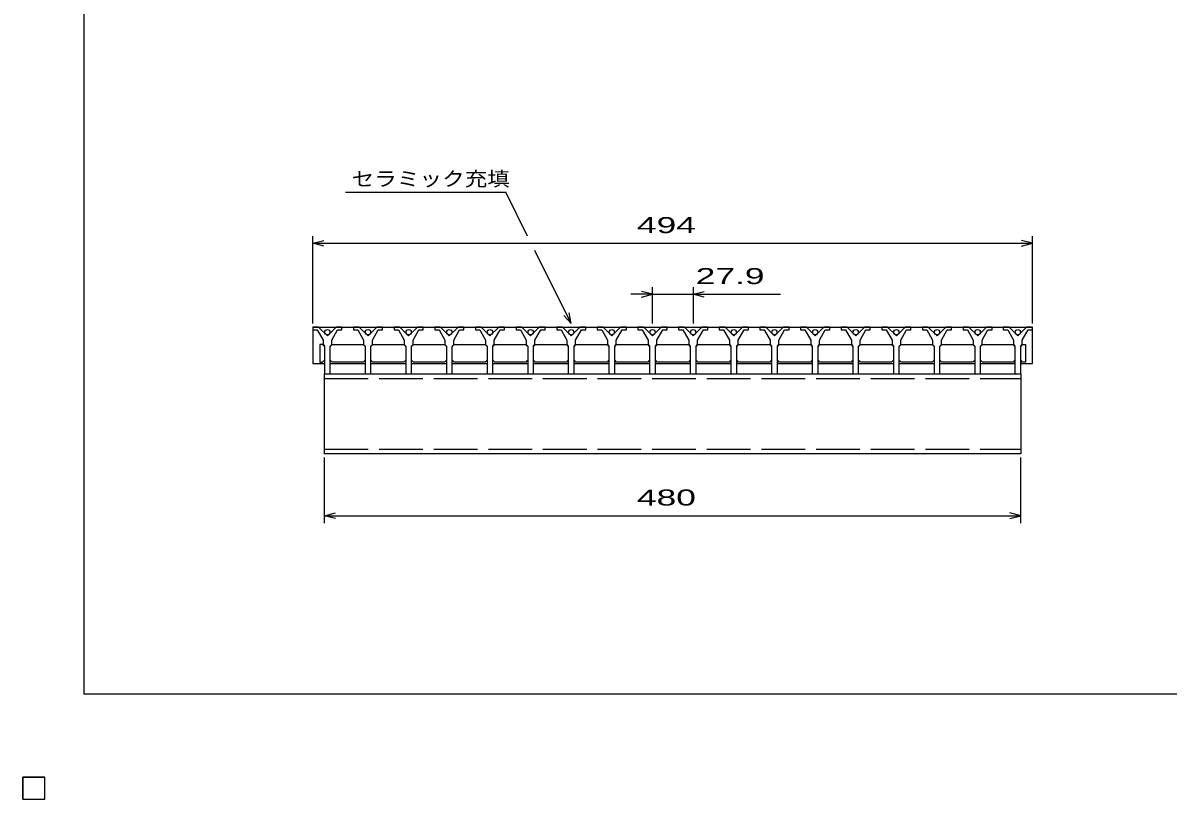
# Model space of a CAD drawing. Units: millimetres, scale not verified. Extents: x -910 to 862, y -642 to 530.
# Drawn here: x -910 to -124, y -642 to -110 of the extents above; entities that cross this region are included whole.
import ezdxf
from ezdxf.enums import TextEntityAlignment as Align

# ---------------------------------------------------------------- set-up
doc = ezdxf.new("R2010")
doc.units = ezdxf.units.MM
doc.header["$LTSCALE"] = 5
doc.linetypes.add('DASHED', pattern=[7.5, 6, -1.5])
for name, color, linetype, lineweight in [('0_2', 150, 'Continuous', 25), ('16', 3, 'Continuous', 25), ('22', 2, 'Continuous', 25)]:
    doc.layers.add(name, color=color, linetype=linetype, lineweight=lineweight)
doc.styles.add('ベクトル', font='')
doc.styles.get('ベクトル').set_extended_font_data('ベクトル')

msp = doc.modelspace()

# ---------------------------------------------------------------- linework, layer by layer
at = {"layer": '0_2'}
for p, q in [((-868, -570.5), (-868, 529.5)), ((862, -570.5), (-868, -570.5))]:
    msp.add_line(p, q, dxfattribs=at)
at = {"layer": '16'}
for p, q in [((-711, -318.5), (-711, -320.5)), ((-707, -318.5), (-711, -318.5)), ((-711, -318.5), (-217, -318.5)), ((-711, -318.5), (-711, -343.5)), ((-711, -320.5), (-708, -320.5)), ((-708, -320.5), (-704, -327.5)), ((-701, -324.5), (-707, -318.5)), ((-695, -318.5), (-701, -324.5)), ((-698, -327.5), (-694, -320.5)), ((-691, -318.5), (-695, -318.5)), ((-694, -320.5), (-691, -320.5)), ((-691, -320.5), (-691, -318.5)), ((-683.1, -318.5), (-683.1, -320.5)), ((-679.1, -318.5), (-683.1, -318.5)), ((-683.1, -320.5), (-680.1, -320.5)), ((-680.1, -320.5), (-676.1, -327.5)), ((-673.1, -324.5), (-679.1, -318.5)), ((-667.1, -318.5), (-673.1, -324.5)), ((-670.1, -327.5), (-666.1, -320.5)), ((-663.1, -318.5), (-667.1, -318.5)), ((-666.1, -320.5), (-663.1, -320.5)), ((-663.1, -320.5), (-663.1, -318.5)), ((-655.2, -318.5), (-655.2, -320.5)), ((-651.2, -318.5), (-655.2, -318.5)), ((-655.2, -320.5), (-652.2, -320.5)), ((-652.2, -320.5), (-648.2, -327.5)), ((-645.2, -324.5), (-651.2, -318.5)), ((-639.2, -318.5), (-645.2, -324.5)), ((-642.2, -327.5), (-638.2, -320.5)), ((-635.2, -318.5), (-639.2, -318.5)), ((-638.2, -320.5), (-635.2, -320.5)), ((-635.2, -320.5), (-635.2, -318.5)), ((-627.3, -318.5), (-627.3, -320.5)), ((-623.3, -318.5), (-627.3, -318.5)), ((-627.3, -320.5), (-624.3, -320.5)), ((-624.3, -320.5), (-620.3, -327.5)), ((-617.3, -324.5), (-623.3, -318.5)), ((-611.3, -318.5), (-617.3, -324.5)), ((-614.3, -327.5), (-610.3, -320.5)), ((-607.3, -318.5), (-611.3, -318.5)), ((-610.3, -320.5), (-607.3, -320.5)), ((-607.3, -320.5), (-607.3, -318.5)), ((-599.4, -318.5), (-599.4, -320.5)), ((-595.4, -318.5), (-599.4, -318.5)), ((-599.4, -320.5), (-596.4, -320.5)), ((-596.4, -320.5), (-592.4, -327.5)), ((-589.4, -324.5), (-595.4, -318.5)), ((-583.4, -318.5), (-589.4, -324.5)), ((-586.4, -327.5), (-582.4, -320.5)), ((-579.4, -318.5), (-583.4, -318.5)), ((-582.4, -320.5), (-579.4, -320.5)), ((-579.4, -320.5), (-579.4, -318.5)), ((-571.5, -318.5), (-571.5, -320.5)), ((-567.5, -318.5), (-571.5, -318.5)), ((-571.5, -320.5), (-568.5, -320.5)), ((-568.5, -320.5), (-564.5, -327.5)), ((-561.5, -324.5), (-567.5, -318.5)), ((-555.5, -318.5), (-561.5, -324.5)), ((-558.5, -327.5), (-554.5, -320.5)), ((-551.5, -318.5), (-555.5, -318.5)), ((-554.5, -320.5), (-551.5, -320.5)), ((-551.5, -320.5), (-551.5, -318.5)), ((-543.6, -318.5), (-543.6, -320.5)), ((-539.6, -318.5), (-543.6, -318.5)), ((-543.6, -320.5), (-540.6, -320.5)), ((-540.6, -320.5), (-536.6, -327.5)), ((-533.6, -324.5), (-539.6, -318.5)), ((-527.6, -318.5), (-533.6, -324.5)), ((-530.6, -327.5), (-526.6, -320.5)), ((-523.6, -318.5), (-527.6, -318.5)), ((-526.6, -320.5), (-523.6, -320.5)), ((-523.6, -320.5), (-523.6, -318.5)), ((-515.7, -318.5), (-515.7, -320.5)), ((-511.7, -318.5), (-515.7, -318.5)), ((-515.7, -320.5), (-512.7, -320.5)), ((-512.7, -320.5), (-508.7, -327.5)), ((-505.7, -324.5), (-511.7, -318.5)), ((-499.7, -318.5), (-505.7, -324.5)), ((-502.7, -327.5), (-498.7, -320.5)), ((-495.7, -318.5), (-499.7, -318.5)), ((-498.7, -320.5), (-495.7, -320.5)), ((-495.7, -320.5), (-495.7, -318.5)), ((-487.8, -318.5), (-487.8, -320.5)), ((-483.8, -318.5), (-487.8, -318.5)), ((-487.8, -320.5), (-484.8, -320.5)), ((-484.8, -320.5), (-480.8, -327.5)), ((-477.8, -324.5), (-483.8, -318.5)), ((-471.8, -318.5), (-477.8, -324.5)), ((-474.8, -327.5), (-470.8, -320.5)), ((-467.8, -318.5), (-471.8, -318.5)), ((-470.8, -320.5), (-467.8, -320.5)), ((-467.8, -320.5), (-467.8, -318.5)), ((-459.9, -318.5), (-459.9, -320.5)), ((-455.9, -318.5), (-459.9, -318.5)), ((-459.9, -320.5), (-456.9, -320.5)), ((-456.9, -320.5), (-452.9, -327.5)), ((-449.9, -324.5), (-455.9, -318.5)), ((-443.9, -318.5), (-449.9, -324.5)), ((-446.9, -327.5), (-442.9, -320.5)), ((-439.9, -318.5), (-443.9, -318.5)), ((-442.9, -320.5), (-439.9, -320.5)), ((-439.9, -320.5), (-439.9, -318.5)), ((-432, -318.5), (-432, -320.5)), ((-428, -318.5), (-432, -318.5)), ((-432, -320.5), (-429, -320.5)), ((-429, -320.5), (-425, -327.5)), ((-422, -324.5), (-428, -318.5)), ((-416, -318.5), (-422, -324.5)), ((-419, -327.5), (-415, -320.5)), ((-412, -318.5), (-416, -318.5)), ((-415, -320.5), (-412, -320.5)), ((-412, -320.5), (-412, -318.5)), ((-404.1, -318.5), (-404.1, -320.5)), ((-400.1, -318.5), (-404.1, -318.5)), ((-404.1, -320.5), (-401.1, -320.5)), ((-401.1, -320.5), (-397.1, -327.5)), ((-394.1, -324.5), (-400.1, -318.5)), ((-388.1, -318.5), (-394.1, -324.5)), ((-391.1, -327.5), (-387.1, -320.5)), ((-384.1, -318.5), (-388.1, -318.5)), ((-387.1, -320.5), (-384.1, -320.5)), ((-384.1, -320.5), (-384.1, -318.5)), ((-376.2, -318.5), (-376.2, -320.5)), ((-372.2, -318.5), (-376.2, -318.5)), ((-376.2, -320.5), (-373.2, -320.5)), ((-373.2, -320.5), (-369.2, -327.5)), ((-366.2, -324.5), (-372.2, -318.5)), ((-360.2, -318.5), (-366.2, -324.5)), ((-363.2, -327.5), (-359.2, -320.5)), ((-356.2, -318.5), (-360.2, -318.5)), ((-359.2, -320.5), (-356.2, -320.5)), ((-356.2, -320.5), (-356.2, -318.5)), ((-348.3, -318.5), (-348.3, -320.5)), ((-344.3, -318.5), (-348.3, -318.5)), ((-348.3, -320.5), (-345.3, -320.5)), ((-345.3, -320.5), (-341.3, -327.5)), ((-338.3, -324.5), (-344.3, -318.5)), ((-332.3, -318.5), (-338.3, -324.5)), ((-335.3, -327.5), (-331.3, -320.5)), ((-328.3, -318.5), (-332.3, -318.5)), ((-331.3, -320.5), (-328.3, -320.5)), ((-328.3, -320.5), (-328.3, -318.5)), ((-320.4, -318.5), (-320.4, -320.5)), ((-316.4, -318.5), (-320.4, -318.5)), ((-320.4, -320.5), (-317.4, -320.5)), ((-317.4, -320.5), (-313.4, -327.5)), ((-310.4, -324.5), (-316.4, -318.5)), ((-304.4, -318.5), (-310.4, -324.5)), ((-307.4, -327.5), (-303.4, -320.5)), ((-300.4, -318.5), (-304.4, -318.5)), ((-303.4, -320.5), (-300.4, -320.5)), ((-300.4, -320.5), (-300.4, -318.5)), ((-292.5, -318.5), (-292.5, -320.5)), ((-288.5, -318.5), (-292.5, -318.5)), ((-292.5, -320.5), (-289.5, -320.5)), ((-289.5, -320.5), (-285.5, -327.5)), ((-282.5, -324.5), (-288.5, -318.5)), ((-276.5, -318.5), (-282.5, -324.5)), ((-279.5, -327.5), (-275.5, -320.5)), ((-272.5, -318.5), (-276.5, -318.5)), ((-275.5, -320.5), (-272.5, -320.5)), ((-272.5, -320.5), (-272.5, -318.5)), ((-264.6, -318.5), (-264.6, -320.5)), ((-260.6, -318.5), (-264.6, -318.5)), ((-264.6, -320.5), (-261.6, -320.5)), ((-261.6, -320.5), (-257.6, -327.5)), ((-254.6, -324.5), (-260.6, -318.5)), ((-248.6, -318.5), (-254.6, -324.5)), ((-251.6, -327.5), (-247.6, -320.5)), ((-244.6, -318.5), (-248.6, -318.5)), ((-247.6, -320.5), (-244.6, -320.5)), ((-244.6, -320.5), (-244.6, -318.5)), ((-237, -318.5), (-237, -320.5)), ((-233, -318.5), (-237, -318.5)), ((-237, -320.5), (-234, -320.5)), ((-234, -320.5), (-230, -327.5)), ((-227, -324.5), (-233, -318.5)), ((-221, -318.5), (-227, -324.5)), ((-224, -327.5), (-220, -320.5)), ((-217, -318.5), (-221, -318.5)), ((-220, -320.5), (-217, -320.5)), ((-217, -320.5), (-217, -318.5)), ((-217, -343.5), (-217, -318.5)), ((-704, -327.5), (-704, -330.5)), ((-698, -330.5), (-698, -327.5)), ((-676.1, -327.5), (-676.1, -330.5)), ((-670.1, -330.5), (-670.1, -327.5)), ((-648.2, -327.5), (-648.2, -330.5)), ((-642.2, -330.5), (-642.2, -327.5)), ((-620.3, -327.5), (-620.3, -330.5)), ((-614.3, -330.5), (-614.3, -327.5)), ((-592.4, -327.5), (-592.4, -330.5)), ((-586.4, -330.5), (-586.4, -327.5)), ((-564.5, -327.5), (-564.5, -330.5)), ((-558.5, -330.5), (-558.5, -327.5)), ((-536.6, -327.5), (-536.6, -330.5)), ((-530.6, -330.5), (-530.6, -327.5)), ((-508.7, -327.5), (-508.7, -330.5)), ((-502.7, -330.5), (-502.7, -327.5)), ((-480.8, -327.5), (-480.8, -330.5)), ((-474.8, -330.5), (-474.8, -327.5)), ((-452.9, -327.5), (-452.9, -330.5)), ((-446.9, -330.5), (-446.9, -327.5)), ((-425, -327.5), (-425, -330.5)), ((-419, -330.5), (-419, -327.5)), ((-397.1, -327.5), (-397.1, -330.5)), ((-391.1, -330.5), (-391.1, -327.5)), ((-369.2, -327.5), (-369.2, -330.5)), ((-363.2, -330.5), (-363.2, -327.5)), ((-341.3, -327.5), (-341.3, -330.5)), ((-335.3, -330.5), (-335.3, -327.5)), ((-313.4, -327.5), (-313.4, -330.5)), ((-307.4, -330.5), (-307.4, -327.5)), ((-285.5, -327.5), (-285.5, -330.5)), ((-279.5, -330.5), (-279.5, -327.5)), ((-257.6, -327.5), (-257.6, -330.5)), ((-251.6, -330.5), (-251.6, -327.5)), ((-230, -327.5), (-230, -330.5)), ((-224, -330.5), (-224, -327.5)), ((-704.25, -330.5), (-706.25, -330.5)), ((-706.25, -330.5), (-706.25, -342.5)), ((-703.25, -331.5), (-704.25, -330.5)), ((-704, -330.5), (-703, -331.5)), ((-703, -331.5), (-703, -350.5)), ((-699, -331.5), (-698, -330.5)), ((-699, -350.5), (-699, -331.5)), ((-698.75, -331.5), (-697.75, -330.5)), ((-697.75, -330.5), (-676.35, -330.5)), ((-676.35, -330.5), (-675.35, -331.5)), ((-676.1, -330.5), (-675.1, -331.5)), ((-675.1, -331.5), (-675.1, -350.5)), ((-671.1, -331.5), (-670.1, -330.5)), ((-671.1, -350.5), (-671.1, -331.5)), ((-670.85, -331.5), (-669.85, -330.5)), ((-669.85, -330.5), (-648.45, -330.5)), ((-648.45, -330.5), (-647.45, -331.5)), ((-648.2, -330.5), (-647.2, -331.5)), ((-647.2, -331.5), (-647.2, -350.5)), ((-643.2, -331.5), (-642.2, -330.5)), ((-643.2, -350.5), (-643.2, -331.5)), ((-642.95, -331.5), (-641.95, -330.5)), ((-641.95, -330.5), (-620.55, -330.5)), ((-620.55, -330.5), (-619.55, -331.5)), ((-620.3, -330.5), (-619.3, -331.5)), ((-619.3, -331.5), (-619.3, -350.5)), ((-615.3, -331.5), (-614.3, -330.5)), ((-615.3, -350.5), (-615.3, -331.5)), ((-615.05, -331.5), (-614.05, -330.5)), ((-614.05, -330.5), (-592.65, -330.5)), ((-592.65, -330.5), (-591.65, -331.5)), ((-592.4, -330.5), (-591.4, -331.5)), ((-591.4, -331.5), (-591.4, -350.5)), ((-587.4, -331.5), (-586.4, -330.5)), ((-587.4, -350.5), (-587.4, -331.5)), ((-587.15, -331.5), (-586.15, -330.5)), ((-586.15, -330.5), (-564.75, -330.5)), ((-564.75, -330.5), (-563.75, -331.5)), ((-564.5, -330.5), (-563.5, -331.5)), ((-563.5, -331.5), (-563.5, -350.5)), ((-559.5, -331.5), (-558.5, -330.5)), ((-559.5, -350.5), (-559.5, -331.5)), ((-559.25, -331.5), (-558.25, -330.5)), ((-558.25, -330.5), (-536.85, -330.5)), ((-536.85, -330.5), (-535.85, -331.5)), ((-536.6, -330.5), (-535.6, -331.5)), ((-535.6, -331.5), (-535.6, -350.5)), ((-531.6, -331.5), (-530.6, -330.5)), ((-531.6, -350.5), (-531.6, -331.5)), ((-531.35, -331.5), (-530.35, -330.5)), ((-530.35, -330.5), (-508.95, -330.5)), ((-508.95, -330.5), (-507.95, -331.5)), ((-508.7, -330.5), (-507.7, -331.5)), ((-507.7, -331.5), (-507.7, -350.5)), ((-503.7, -331.5), (-502.7, -330.5)), ((-503.7, -350.5), (-503.7, -331.5)), ((-503.45, -331.5), (-502.45, -330.5)), ((-502.45, -330.5), (-481.05, -330.5)), ((-481.05, -330.5), (-480.05, -331.5)), ((-480.8, -330.5), (-479.8, -331.5)), ((-479.8, -331.5), (-479.8, -350.5)), ((-475.8, -331.5), (-474.8, -330.5)), ((-475.8, -350.5), (-475.8, -331.5)), ((-475.55, -331.5), (-474.55, -330.5)), ((-474.55, -330.5), (-453.15, -330.5)), ((-453.15, -330.5), (-452.15, -331.5)), ((-452.9, -330.5), (-451.9, -331.5)), ((-451.9, -331.5), (-451.9, -350.5)), ((-447.9, -331.5), (-446.9, -330.5)), ((-447.9, -350.5), (-447.9, -331.5)), ((-447.65, -331.5), (-446.65, -330.5)), ((-446.65, -330.5), (-425.25, -330.5)), ((-425.25, -330.5), (-424.25, -331.5)), ((-425, -330.5), (-424, -331.5)), ((-424, -331.5), (-424, -350.5)), ((-420, -331.5), (-419, -330.5)), ((-420, -350.5), (-420, -331.5)), ((-419.75, -331.5), (-418.75, -330.5)), ((-418.75, -330.5), (-397.35, -330.5)), ((-397.35, -330.5), (-396.35, -331.5)), ((-397.1, -330.5), (-396.1, -331.5)), ((-396.1, -331.5), (-396.1, -350.5)), ((-392.1, -331.5), (-391.1, -330.5)), ((-392.1, -350.5), (-392.1, -331.5)), ((-391.85, -331.5), (-390.85, -330.5)), ((-390.85, -330.5), (-369.45, -330.5)), ((-369.45, -330.5), (-368.45, -331.5)), ((-369.2, -330.5), (-368.2, -331.5)), ((-368.2, -331.5), (-368.2, -350.5)), ((-364.2, -331.5), (-363.2, -330.5)), ((-364.2, -350.5), (-364.2, -331.5)), ((-363.95, -331.5), (-362.95, -330.5)), ((-362.95, -330.5), (-341.55, -330.5)), ((-341.55, -330.5), (-340.55, -331.5)), ((-341.3, -330.5), (-340.3, -331.5)), ((-340.3, -331.5), (-340.3, -350.5)), ((-336.3, -331.5), (-335.3, -330.5)), ((-336.3, -350.5), (-336.3, -331.5)), ((-336.05, -331.5), (-335.05, -330.5)), ((-335.05, -330.5), (-313.65, -330.5)), ((-313.65, -330.5), (-312.65, -331.5)), ((-313.4, -330.5), (-312.4, -331.5)), ((-312.4, -331.5), (-312.4, -350.5)), ((-308.4, -331.5), (-307.4, -330.5)), ((-308.4, -350.5), (-308.4, -331.5)), ((-308.15, -331.5), (-307.15, -330.5)), ((-307.15, -330.5), (-285.75, -330.5)), ((-285.75, -330.5), (-284.75, -331.5)), ((-285.5, -330.5), (-284.5, -331.5)), ((-284.5, -331.5), (-284.5, -350.5)), ((-280.5, -331.5), (-279.5, -330.5)), ((-280.5, -350.5), (-280.5, -331.5)), ((-280.25, -331.5), (-279.25, -330.5)), ((-279.25, -330.5), (-257.85, -330.5)), ((-257.85, -330.5), (-256.85, -331.5)), ((-257.6, -330.5), (-256.6, -331.5)), ((-256.6, -331.5), (-256.6, -350.5)), ((-252.6, -331.5), (-251.6, -330.5)), ((-252.6, -350.5), (-252.6, -331.5)), ((-252.35, -331.5), (-251.35, -330.5)), ((-251.35, -330.5), (-230.25, -330.5)), ((-230.25, -330.5), (-229.25, -331.5)), ((-230, -330.5), (-229, -331.5)), ((-229, -331.5), (-229, -350.5)), ((-225, -331.5), (-224, -330.5)), ((-225, -350.5), (-225, -331.5)), ((-224.75, -331.5), (-223.75, -330.5)), ((-223.75, -330.5), (-221.75, -330.5)), ((-221.75, -330.5), (-221.75, -342.5)), ((-711, -343.5), (-703.25, -343.5)), ((-706.25, -342.5), (-704.25, -342.5)), ((-704.25, -342.5), (-703.25, -341.5)), ((-697.75, -342.5), (-698.75, -341.5)), ((-698.75, -343.5), (-675.35, -343.5)), ((-676.35, -342.5), (-697.75, -342.5)), ((-675.35, -341.5), (-676.35, -342.5)), ((-669.85, -342.5), (-670.85, -341.5)), ((-670.85, -343.5), (-647.45, -343.5)), ((-648.45, -342.5), (-669.85, -342.5)), ((-647.45, -341.5), (-648.45, -342.5)), ((-641.95, -342.5), (-642.95, -341.5)), ((-642.95, -343.5), (-619.55, -343.5)), ((-620.55, -342.5), (-641.95, -342.5)), ((-619.55, -341.5), (-620.55, -342.5)), ((-614.05, -342.5), (-615.05, -341.5)), ((-615.05, -343.5), (-591.65, -343.5)), ((-592.65, -342.5), (-614.05, -342.5)), ((-591.65, -341.5), (-592.65, -342.5)), ((-586.15, -342.5), (-587.15, -341.5)), ((-587.15, -343.5), (-563.75, -343.5)), ((-564.75, -342.5), (-586.15, -342.5)), ((-563.75, -341.5), (-564.75, -342.5)), ((-558.25, -342.5), (-559.25, -341.5)), ((-559.25, -343.5), (-535.85, -343.5)), ((-536.85, -342.5), (-558.25, -342.5)), ((-535.85, -341.5), (-536.85, -342.5)), ((-530.35, -342.5), (-531.35, -341.5)), ((-531.35, -343.5), (-507.95, -343.5)), ((-508.95, -342.5), (-530.35, -342.5)), ((-507.95, -341.5), (-508.95, -342.5)), ((-502.45, -342.5), (-503.45, -341.5)), ((-503.45, -343.5), (-480.05, -343.5)), ((-481.05, -342.5), (-502.45, -342.5)), ((-480.05, -341.5), (-481.05, -342.5)), ((-474.55, -342.5), (-475.55, -341.5)), ((-475.55, -343.5), (-452.15, -343.5)), ((-453.15, -342.5), (-474.55, -342.5)), ((-452.15, -341.5), (-453.15, -342.5)), ((-446.65, -342.5), (-447.65, -341.5)), ((-447.65, -343.5), (-424.25, -343.5)), ((-425.25, -342.5), (-446.65, -342.5)), ((-424.25, -341.5), (-425.25, -342.5)), ((-418.75, -342.5), (-419.75, -341.5)), ((-419.75, -343.5), (-396.35, -343.5)), ((-397.35, -342.5), (-418.75, -342.5)), ((-396.35, -341.5), (-397.35, -342.5)), ((-390.85, -342.5), (-391.85, -341.5)), ((-391.85, -343.5), (-368.45, -343.5)), ((-369.45, -342.5), (-390.85, -342.5)), ((-368.45, -341.5), (-369.45, -342.5)), ((-362.95, -342.5), (-363.95, -341.5)), ((-363.95, -343.5), (-340.55, -343.5)), ((-341.55, -342.5), (-362.95, -342.5)), ((-340.55, -341.5), (-341.55, -342.5)), ((-335.05, -342.5), (-336.05, -341.5)), ((-336.05, -343.5), (-312.65, -343.5)), ((-313.65, -342.5), (-335.05, -342.5)), ((-312.65, -341.5), (-313.65, -342.5)), ((-307.15, -342.5), (-308.15, -341.5)), ((-308.15, -343.5), (-284.75, -343.5)), ((-285.75, -342.5), (-307.15, -342.5)), ((-284.75, -341.5), (-285.75, -342.5)), ((-279.25, -342.5), (-280.25, -341.5)), ((-280.25, -343.5), (-256.85, -343.5)), ((-257.85, -342.5), (-279.25, -342.5)), ((-256.85, -341.5), (-257.85, -342.5)), ((-251.35, -342.5), (-252.35, -341.5)), ((-252.35, -343.5), (-229.25, -343.5)), ((-230.25, -342.5), (-251.35, -342.5)), ((-229.25, -341.5), (-230.25, -342.5)), ((-223.75, -342.5), (-224.75, -341.5)), ((-224.75, -343.5), (-217, -343.5)), ((-221.75, -342.5), (-223.75, -342.5)), ((-703, -350.5), (-699, -350.5)), ((-703, -350.5), (-225, -350.5)), ((-703, -405.5), (-703, -350.5)), ((-675.1, -350.5), (-671.1, -350.5)), ((-647.2, -350.5), (-643.2, -350.5)), ((-619.3, -350.5), (-615.3, -350.5)), ((-591.4, -350.5), (-587.4, -350.5)), ((-563.5, -350.5), (-559.5, -350.5)), ((-535.6, -350.5), (-531.6, -350.5)), ((-507.7, -350.5), (-503.7, -350.5)), ((-479.8, -350.5), (-475.8, -350.5)), ((-451.9, -350.5), (-447.9, -350.5)), ((-424, -350.5), (-420, -350.5)), ((-396.1, -350.5), (-392.1, -350.5)), ((-368.2, -350.5), (-364.2, -350.5)), ((-340.3, -350.5), (-336.3, -350.5)), ((-312.4, -350.5), (-308.4, -350.5)), ((-284.5, -350.5), (-280.5, -350.5)), ((-256.6, -350.5), (-252.6, -350.5)), ((-229, -350.5), (-225, -350.5)), ((-225, -350.5), (-225, -405.5)), ((-225, -405.5), (-703, -405.5)), ((-910, -627.5), (-895, -627.5)), ((-910, -642.5), (-910, -627.5)), ((-910, -627.5), (-895, -627.5)), ((-910, -642.5), (-910, -627.5)), ((-910, -627.5), (-895, -627.5)), ((-910, -642.5), (-910, -627.5)), ((-910, -627.5), (-895, -627.5)), ((-910, -642.5), (-910, -627.5)), ((-910, -627.5), (-895, -627.5)), ((-910, -642.5), (-910, -627.5)), ((-895, -642.5), (-895, -627.5)), ((-895, -642.5), (-895, -627.5)), ((-895, -642.5), (-895, -627.5)), ((-895, -642.5), (-895, -627.5)), ((-895, -642.5), (-895, -627.5)), ((-910, -642.5), (-895, -642.5)), ((-910, -642.5), (-895, -642.5)), ((-910, -642.5), (-895, -642.5)), ((-910, -642.5), (-895, -642.5)), ((-910, -642.5), (-895, -642.5))]:
    msp.add_line(p, q, dxfattribs=at)
at = {"layer": '16', "linetype": 'DASHED'}
for p, q in [((-703, -353.7), (-225, -353.7)), ((-703, -402.3), (-225, -402.3))]:
    msp.add_line(p, q, dxfattribs=at)
at = {"layer": '16'}
for centre in [(-701, -322), (-673.1, -322), (-645.2, -322), (-617.3, -322), (-589.4, -322), (-561.5, -322), (-533.6, -322), (-505.7, -322), (-477.8, -322), (-449.9, -322), (-422, -322), (-394.1, -322), (-366.2, -322), (-338.3, -322), (-310.4, -322), (-282.5, -322), (-254.6, -322), (-227, -322)]:
    msp.add_circle(centre, 1.8, dxfattribs=at)
at = {"layer": '22', "color": 4}
for p, q in [((-688.6, -226), (-578.6, -226)), ((-563.6, -256), (-578.6, -226)), ((-711, -316), (-711, -256)), ((-711, -261), (-703.5, -259)), ((-217, -261), (-224.5, -259)), ((-217, -316), (-217, -256)), ((-703.5, -263), (-711, -261)), ((-711, -261), (-217, -261)), ((-533.6, -316), (-558.6, -266)), ((-224.5, -263), (-217, -261)), ((-477.8, -296), (-492.8, -296)), ((-477.8, -296), (-485.3, -294)), ((-485.3, -298), (-477.8, -296)), ((-477.8, -316), (-477.8, -291)), ((-477.8, -296), (-449.9, -296)), ((-449.9, -291), (-449.9, -316)), ((-449.9, -296), (-442.4, -294)), ((-442.4, -298), (-449.9, -296)), ((-449.9, -296), (-389.9, -296)), ((-533.6, -316), (-538.6, -310.5)), ((-533.6, -316), (-535.1, -308.7)), ((-703, -453), (-703, -408)), ((-225, -453), (-225, -408)), ((-703, -448), (-695.5, -446)), ((-695.5, -450), (-703, -448)), ((-703, -448), (-225, -448)), ((-225, -448), (-232.5, -446)), ((-232.5, -450), (-225, -448)), ((-895, -627.5), (-910, -627.5)), ((-910, -627.5), (-910, -642.5)), ((-895, -627.5), (-910, -627.5)), ((-910, -627.5), (-910, -642.5)), ((-895, -627.5), (-910, -627.5)), ((-910, -627.5), (-910, -642.5)), ((-895, -642.5), (-895, -627.5)), ((-895, -642.5), (-895, -627.5)), ((-895, -642.5), (-895, -627.5)), ((-910, -642.5), (-895, -642.5)), ((-910, -642.5), (-895, -642.5)), ((-910, -642.5), (-895, -642.5))]:
    msp.add_line(p, q, dxfattribs=at)
at = {"layer": '22'}
for p, q in [((-895, -627.5), (-910, -627.5)), ((-910, -627.5), (-910, -642.5)), ((-895, -627.5), (-910, -627.5)), ((-910, -627.5), (-910, -642.5)), ((-895, -627.5), (-910, -627.5)), ((-910, -627.5), (-910, -642.5)), ((-895, -642.5), (-895, -627.5)), ((-895, -642.5), (-895, -627.5)), ((-895, -642.5), (-895, -627.5)), ((-910, -642.5), (-895, -642.5)), ((-910, -642.5), (-895, -642.5)), ((-910, -642.5), (-895, -642.5))]:
    msp.add_line(p, q, dxfattribs=at)

# ---------------------------------------------------------------- texts
at = {"layer": '22', "style": 'ベクトル'}
for s, height, width, p in [('セラミック充填', 9.897, 1.15, (-684.35, -216.75)), (' 494 ', 11, 1.65, (-495.25, -248.5)), (' 27.9 ', 11, 1.65, (-454.9, -283.5)), (' 480 ', 11, 1.65, (-495.25, -435.5))]:
    msp.add_text(s, height=height, dxfattribs=dict(at, width=width)).set_placement(p, align=Align.MIDDLE_LEFT)

doc.saveas('drawing.dxf')
